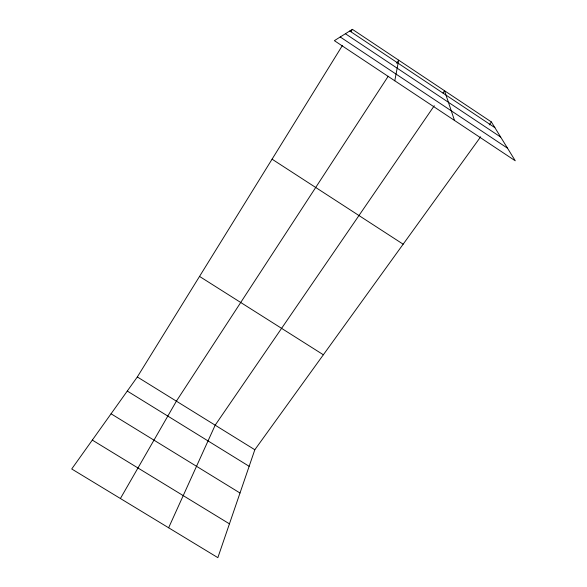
<?xml version="1.0" encoding="UTF-8"?>
<svg xmlns="http://www.w3.org/2000/svg" width="587" height="587" viewBox="0 0 587 587"><rect width="100%" height="100%" fill="white"/><g stroke="black" fill="none" stroke-linecap="round" stroke-linejoin="round"><path stroke-width="0.88" d="M394.78 80.786L398.683 60.19L396.687 63.249M480.65 136.808L254.824 449.745L217.858 557.65L71.724 468.976L137.321 376.957L342.382 45.544M168.63 527.779L215.172 425.179L434.27 105.741M120.401 498.517L176.394 401.156L388.212 76.251M350.975 31.661L352.405 29.35L491.378 121.949L515.276 160.801L334.37 40.664L352.405 29.35M443.009 93.003L444.55 90.75L454.485 120.43M489.228 124.921L491.378 121.949M92.313 440.096L229.436 523.846M111.068 413.791L240.002 493.007M127.276 391.052L249.152 466.305M137.321 376.957L254.824 449.745M199.529 276.418L323.356 354.775M272.075 159.18L403.159 244.199M345.405 33.738L500.667 137.057M340.233 36.988L507.528 148.21M349.757 31.008L494.892 127.665"/></g></svg>
